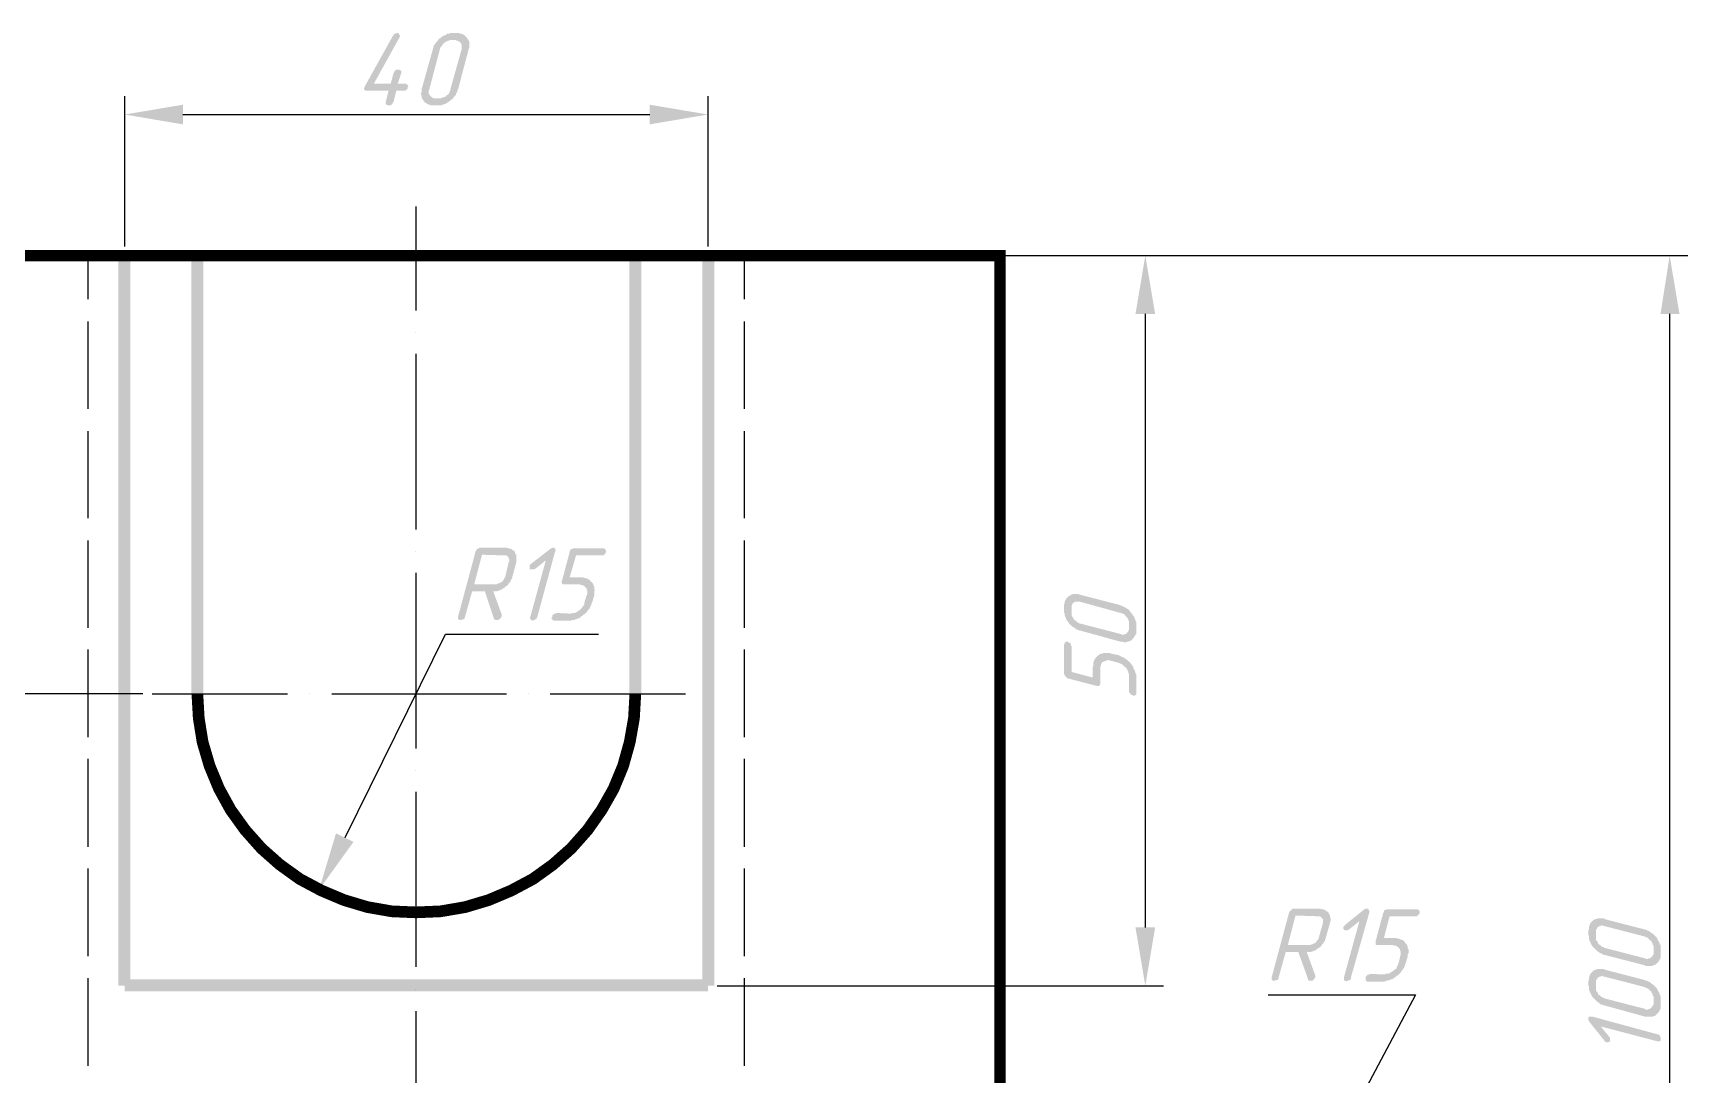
# Model space of a CAD drawing. Header units: millimetres. Extents: x -170 to 957, y 8 to 306.
# Drawn here: x -106.7 to 6.7, y 102.4 to 173.8 of the extents above; entities that cross this region are included whole.
import ezdxf

# ---------------------------------------------------------------- set-up
doc = ezdxf.new("R2010")
doc.units = ezdxf.units.MM

msp = doc.modelspace()

# ---------------------------------------------------------------- hatches: boundary and pattern name
at = {"transparency": 33554687}
for points in [[(-81.695, 170.291), (-81.166, 170.291), (-81.118, 170.291), (-81.07, 170.243), (-81.022, 170.195), (-80.974, 170.147), (-80.974, 170.099), (-81.022, 170.051), (-81.022, 169.955), (-81.07, 169.906), (-81.118, 169.858), (-81.166, 169.81), (-81.214, 169.81), (-81.311, 169.81), (-81.311, 169.81), (-81.791, 169.81), (-81.984, 169.041), (-82.032, 168.993), (-82.08, 168.896), (-82.128, 168.848), (-82.176, 168.8), (-82.272, 168.8), (-82.321, 168.8), (-82.369, 168.8), (-82.465, 168.848), (-82.465, 168.848), (-82.513, 168.896), (-82.513, 168.993), (-82.513, 169.041), (-82.321, 169.81), (-83.764, 169.81), (-83.86, 169.81), (-83.908, 169.81), (-83.956, 169.858), (-84.004, 169.906), (-84.004, 169.955), (-84.004, 170.003), (-83.956, 170.051), (-83.956, 170.099), (-82.032, 173.562), (-81.984, 173.61), (-81.936, 173.706), (-81.888, 173.706), (-81.84, 173.706), (-81.791, 173.754), (-81.743, 173.754), (-81.695, 173.754), (-81.599, 173.706), (-81.599, 173.658), (-81.551, 173.61), (-81.551, 173.562), (-81.551, 173.514), (-81.599, 173.418), (-83.331, 170.291), (-82.176, 170.291), (-81.984, 171.013), (-81.936, 171.109), (-81.888, 171.157), (-81.84, 171.205), (-81.791, 171.253), (-81.695, 171.253), (-81.647, 171.253), (-81.599, 171.253), (-81.551, 171.253), (-81.503, 171.205), (-81.455, 171.157), (-81.455, 171.109), (-81.455, 171.013)], [(-72.124, 133.785), (-72.172, 133.688), (-72.172, 133.64), (-72.268, 133.592), (-72.316, 133.544), (-72.364, 133.544), (-72.46, 133.496), (-72.508, 133.544), (-72.557, 133.544), (-72.605, 133.592), (-72.605, 133.64), (-72.653, 133.688), (-72.605, 133.785), (-71.547, 137.632), (-72.268, 137.055), (-72.364, 137.007), (-72.412, 137.007), (-72.46, 137.007), (-72.557, 137.007), (-72.605, 137.007), (-72.653, 137.055), (-72.653, 137.103), (-72.653, 137.2), (-72.653, 137.248), (-72.653, 137.296), (-72.605, 137.344), (-72.557, 137.392), (-71.258, 138.402), (-71.21, 138.45), (-71.162, 138.45), (-71.066, 138.498), (-71.017, 138.498), (-70.969, 138.498), (-70.921, 138.45), (-70.921, 138.402), (-70.873, 138.354), (-70.873, 138.306), (-70.921, 138.21), (-70.921, 138.21)], [(-69.478, 137.969), (-69.911, 136.478), (-69.142, 136.478), (-69.094, 136.478), (-68.997, 136.478), (-68.949, 136.43), (-68.901, 136.43), (-68.805, 136.43), (-68.757, 136.382), (-68.709, 136.382), (-68.661, 136.334), (-68.613, 136.334), (-68.564, 136.286), (-68.516, 136.238), (-68.468, 136.19), (-68.42, 136.141), (-68.372, 136.093), (-68.324, 136.045), (-68.324, 135.997), (-68.276, 135.949), (-68.276, 135.901), (-68.228, 135.805), (-68.228, 135.757), (-68.228, 135.709), (-68.228, 135.66), (-68.18, 135.564), (-68.228, 135.516), (-68.228, 135.42), (-68.228, 135.372), (-68.228, 135.276), (-68.228, 135.228), (-68.372, 134.747), (-68.42, 134.65), (-68.42, 134.602), (-68.468, 134.506), (-68.516, 134.458), (-68.516, 134.41), (-68.564, 134.314), (-68.613, 134.266), (-68.661, 134.217), (-68.709, 134.121), (-68.757, 134.073), (-68.805, 134.025), (-68.853, 133.977), (-68.949, 133.929), (-68.997, 133.881), (-69.045, 133.833), (-69.142, 133.785), (-69.19, 133.736), (-69.238, 133.688), (-69.334, 133.64), (-69.382, 133.64), (-69.478, 133.592), (-69.526, 133.592), (-69.623, 133.544), (-69.671, 133.544), (-69.767, 133.544), (-69.815, 133.496), (-69.911, 133.496), (-69.959, 133.496), (-70.969, 133.496), (-71.017, 133.496), (-71.066, 133.544), (-71.114, 133.592), (-71.162, 133.64), (-71.162, 133.688), (-71.114, 133.736), (-71.114, 133.833), (-71.066, 133.881), (-71.017, 133.929), (-70.969, 133.977), (-70.873, 133.977), (-70.825, 134.025), (-70.825, 134.025), (-69.815, 133.977), (-69.767, 134.025), (-69.671, 134.025), (-69.623, 134.025), (-69.526, 134.025), (-69.478, 134.073), (-69.382, 134.121), (-69.334, 134.169), (-69.286, 134.217), (-69.238, 134.217), (-69.19, 134.266), (-69.142, 134.314), (-69.094, 134.362), (-69.045, 134.41), (-68.997, 134.506), (-68.949, 134.554), (-68.901, 134.65), (-68.901, 134.698), (-68.901, 134.747), (-68.757, 135.228), (-68.709, 135.324), (-68.709, 135.372), (-68.709, 135.42), (-68.709, 135.516), (-68.709, 135.564), (-68.757, 135.612), (-68.757, 135.709), (-68.805, 135.757), (-68.805, 135.757), (-68.853, 135.805), (-68.901, 135.853), (-68.949, 135.901), (-68.997, 135.901), (-69.045, 135.949), (-69.142, 135.949), (-69.19, 135.949), (-69.238, 135.997), (-69.286, 135.997), (-70.296, 135.997), (-70.344, 135.997), (-70.392, 135.997), (-70.44, 136.045), (-70.44, 136.093), (-70.488, 136.141), (-70.44, 136.238), (-70.44, 136.238), (-69.911, 138.21), (-69.911, 138.258), (-69.863, 138.354), (-69.815, 138.402), (-69.767, 138.402), (-69.671, 138.45), (-69.623, 138.45), (-69.623, 138.45), (-67.602, 138.45), (-67.554, 138.45), (-67.506, 138.402), (-67.458, 138.354), (-67.458, 138.306), (-67.41, 138.258), (-67.458, 138.21), (-67.458, 138.113), (-67.506, 138.065), (-67.554, 138.017), (-67.602, 137.969), (-67.651, 137.969), (-67.747, 137.969), (-67.747, 137.969)], [(-35.521, 129.985), (-34.078, 129.6), (-34.078, 130.322), (-34.03, 130.418), (-34.03, 130.466), (-34.03, 130.562), (-34.03, 130.61), (-34.03, 130.658), (-33.982, 130.754), (-33.982, 130.802), (-33.934, 130.851), (-33.885, 130.899), (-33.885, 130.947), (-33.837, 130.995), (-33.789, 131.043), (-33.741, 131.091), (-33.693, 131.139), (-33.645, 131.139), (-33.597, 131.187), (-33.549, 131.235), (-33.453, 131.235), (-33.404, 131.235), (-33.356, 131.283), (-33.308, 131.283), (-33.212, 131.283), (-33.164, 131.283), (-33.116, 131.283), (-33.02, 131.283), (-32.972, 131.283), (-32.875, 131.283), (-32.827, 131.235), (-32.298, 131.139), (-32.25, 131.091), (-32.202, 131.091), (-32.106, 131.043), (-32.058, 130.995), (-31.962, 130.995), (-31.913, 130.947), (-31.865, 130.899), (-31.769, 130.851), (-31.721, 130.802), (-31.673, 130.754), (-31.625, 130.706), (-31.529, 130.658), (-31.481, 130.562), (-31.432, 130.514), (-31.384, 130.466), (-31.336, 130.37), (-31.288, 130.322), (-31.288, 130.225), (-31.24, 130.177), (-31.192, 130.129), (-31.192, 130.033), (-31.144, 129.985), (-31.144, 129.889), (-31.096, 129.841), (-31.096, 129.744), (-31.096, 129.696), (-31.096, 129.6), (-31.096, 129.552), (-31.096, 128.542), (-31.096, 128.494), (-31.096, 128.446), (-31.144, 128.398), (-31.192, 128.349), (-31.288, 128.349), (-31.336, 128.398), (-31.384, 128.398), (-31.481, 128.446), (-31.481, 128.494), (-31.529, 128.542), (-31.577, 128.59), (-31.577, 128.686), (-31.577, 128.686), (-31.577, 129.696), (-31.577, 129.744), (-31.577, 129.841), (-31.625, 129.889), (-31.625, 129.985), (-31.673, 130.033), (-31.673, 130.081), (-31.721, 130.177), (-31.769, 130.225), (-31.769, 130.273), (-31.865, 130.322), (-31.913, 130.37), (-31.962, 130.418), (-32.01, 130.466), (-32.058, 130.514), (-32.154, 130.562), (-32.202, 130.562), (-32.298, 130.61), (-32.298, 130.61), (-32.827, 130.754), (-32.875, 130.754), (-32.972, 130.802), (-33.02, 130.802), (-33.116, 130.754), (-33.164, 130.754), (-33.212, 130.754), (-33.26, 130.706), (-33.308, 130.706), (-33.356, 130.658), (-33.404, 130.658), (-33.453, 130.61), (-33.453, 130.562), (-33.501, 130.514), (-33.501, 130.418), (-33.549, 130.37), (-33.549, 130.322), (-33.549, 130.225), (-33.549, 130.225), (-33.549, 129.215), (-33.549, 129.167), (-33.597, 129.071), (-33.597, 129.071), (-33.645, 129.023), (-33.741, 129.023), (-33.789, 129.023), (-33.789, 129.023), (-35.809, 129.552), (-35.858, 129.6), (-35.906, 129.648), (-35.954, 129.696), (-36.002, 129.744), (-36.002, 129.792), (-36.05, 129.889), (-36.05, 129.889), (-36.05, 131.861), (-36.002, 131.909), (-36.002, 132.005), (-35.954, 132.005), (-35.906, 132.053), (-35.858, 132.053), (-35.809, 132.053), (-35.713, 132.005), (-35.665, 131.957), (-35.617, 131.957), (-35.569, 131.861), (-35.569, 131.813), (-35.521, 131.716), (-35.521, 131.716)], [(-16.378, 109.062), (-16.378, 108.966), (-16.426, 108.918), (-16.474, 108.87), (-16.57, 108.822), (-16.618, 108.822), (-16.666, 108.773), (-16.762, 108.822), (-16.811, 108.822), (-16.859, 108.87), (-16.859, 108.918), (-16.859, 108.966), (-16.859, 109.062), (-15.8, 112.91), (-16.522, 112.333), (-16.618, 112.285), (-16.666, 112.285), (-16.714, 112.285), (-16.762, 112.285), (-16.811, 112.285), (-16.859, 112.333), (-16.907, 112.381), (-16.907, 112.477), (-16.907, 112.525), (-16.859, 112.573), (-16.811, 112.621), (-16.762, 112.669), (-15.512, 113.679), (-15.464, 113.728), (-15.416, 113.728), (-15.319, 113.776), (-15.271, 113.776), (-15.223, 113.776), (-15.175, 113.728), (-15.175, 113.679), (-15.127, 113.631), (-15.127, 113.583), (-15.127, 113.487), (-15.127, 113.487)], [(-13.732, 113.247), (-14.117, 111.756), (-13.396, 111.756), (-13.299, 111.756), (-13.251, 111.756), (-13.203, 111.707), (-13.107, 111.707), (-13.059, 111.707), (-13.011, 111.659), (-12.963, 111.659), (-12.866, 111.611), (-12.818, 111.611), (-12.77, 111.563), (-12.722, 111.515), (-12.674, 111.467), (-12.674, 111.419), (-12.626, 111.371), (-12.578, 111.323), (-12.53, 111.275), (-12.53, 111.226), (-12.482, 111.178), (-12.482, 111.082), (-12.482, 111.034), (-12.434, 110.986), (-12.434, 110.938), (-12.434, 110.842), (-12.434, 110.794), (-12.434, 110.697), (-12.482, 110.649), (-12.482, 110.553), (-12.482, 110.505), (-12.626, 110.024), (-12.674, 109.928), (-12.674, 109.88), (-12.722, 109.783), (-12.722, 109.735), (-12.77, 109.687), (-12.818, 109.591), (-12.866, 109.543), (-12.915, 109.495), (-12.963, 109.399), (-13.011, 109.351), (-13.059, 109.303), (-13.107, 109.254), (-13.155, 109.206), (-13.251, 109.158), (-13.299, 109.11), (-13.347, 109.062), (-13.444, 109.014), (-13.492, 108.966), (-13.588, 108.918), (-13.636, 108.918), (-13.732, 108.87), (-13.78, 108.87), (-13.877, 108.822), (-13.925, 108.822), (-13.973, 108.822), (-14.069, 108.773), (-14.117, 108.773), (-14.213, 108.773), (-15.175, 108.773), (-15.271, 108.773), (-15.319, 108.822), (-15.368, 108.87), (-15.368, 108.918), (-15.368, 108.966), (-15.368, 109.014), (-15.368, 109.11), (-15.319, 109.158), (-15.271, 109.206), (-15.223, 109.254), (-15.127, 109.254), (-15.079, 109.303), (-15.079, 109.303), (-14.069, 109.254), (-14.021, 109.303), (-13.925, 109.303), (-13.877, 109.303), (-13.78, 109.303), (-13.732, 109.351), (-13.636, 109.399), (-13.588, 109.447), (-13.492, 109.495), (-13.492, 109.495), (-13.444, 109.543), (-13.396, 109.591), (-13.299, 109.639), (-13.251, 109.687), (-13.251, 109.783), (-13.203, 109.832), (-13.155, 109.928), (-13.155, 109.976), (-13.107, 110.024), (-13.011, 110.505), (-12.963, 110.601), (-12.963, 110.649), (-12.963, 110.697), (-12.963, 110.794), (-12.963, 110.842), (-13.011, 110.89), (-13.011, 110.986), (-13.059, 111.034), (-13.059, 111.034), (-13.107, 111.082), (-13.155, 111.13), (-13.203, 111.178), (-13.251, 111.178), (-13.299, 111.226), (-13.347, 111.226), (-13.444, 111.226), (-13.492, 111.275), (-13.54, 111.275), (-14.502, 111.275), (-14.598, 111.275), (-14.646, 111.275), (-14.694, 111.323), (-14.694, 111.371), (-14.694, 111.419), (-14.694, 111.515), (-14.694, 111.515), (-14.165, 113.487), (-14.117, 113.535), (-14.117, 113.631), (-14.069, 113.679), (-13.973, 113.679), (-13.925, 113.728), (-13.877, 113.728), (-13.828, 113.728), (-11.856, 113.728), (-11.808, 113.728), (-11.76, 113.679), (-11.712, 113.631), (-11.664, 113.583), (-11.664, 113.535), (-11.664, 113.487), (-11.712, 113.391), (-11.76, 113.343), (-11.808, 113.295), (-11.856, 113.247), (-11.905, 113.247), (-12.001, 113.247), (-12.001, 113.247)], [(4.593, 105.166), (4.689, 105.166), (4.738, 105.118), (4.786, 105.07), (4.834, 104.974), (4.834, 104.926), (4.834, 104.877), (4.834, 104.781), (4.834, 104.733), (4.786, 104.685), (4.738, 104.685), (4.689, 104.685), (4.593, 104.685), (0.745, 105.695), (1.323, 104.974), (1.371, 104.926), (1.371, 104.877), (1.371, 104.781), (1.371, 104.733), (1.371, 104.685), (1.323, 104.637), (1.274, 104.637), (1.178, 104.589), (1.13, 104.637), (1.082, 104.637), (0.986, 104.685), (0.986, 104.733), (-0.024, 105.984), (-0.072, 106.08), (-0.12, 106.128), (-0.12, 106.176), (-0.12, 106.224), (-0.12, 106.272), (-0.072, 106.369), (-0.072, 106.369), (-0.024, 106.369), (0.072, 106.369), (0.12, 106.369), (0.168, 106.369)]]:
    msp.add_hatch(color=7, dxfattribs=at).paths.add_polyline_path(points)
h = msp.add_hatch(color=7, dxfattribs=at)
h.paths.add_polyline_path([(-77.559, 169.906), (-77.607, 169.81), (-77.607, 169.762), (-77.655, 169.666), (-77.703, 169.618), (-77.703, 169.522), (-77.751, 169.474), (-77.799, 169.426), (-77.847, 169.377), (-77.896, 169.281), (-77.944, 169.233), (-78.04, 169.185), (-78.088, 169.137), (-78.088, 169.137), (-78.136, 169.089), (-78.232, 169.041), (-78.28, 168.993), (-78.376, 168.945), (-78.425, 168.896), (-78.521, 168.896), (-78.569, 168.848), (-78.617, 168.848), (-78.713, 168.8), (-78.761, 168.8), (-78.857, 168.8), (-78.906, 168.8), (-78.954, 168.8), (-79.242, 168.8), (-79.338, 168.8), (-79.387, 168.8), (-79.435, 168.8), (-79.531, 168.848), (-79.579, 168.848), (-79.627, 168.896), (-79.675, 168.896), (-79.723, 168.945), (-79.771, 168.993), (-79.819, 168.993), (-79.868, 169.041), (-79.916, 169.089), (-79.916, 169.137), (-79.964, 169.185), (-80.012, 169.233), (-80.012, 169.281), (-80.06, 169.329), (-80.06, 169.377), (-80.06, 169.474), (-80.108, 169.522), (-80.108, 169.57), (-80.108, 169.666), (-80.06, 169.714), (-80.06, 169.81), (-80.06, 169.858), (-80.06, 169.906), (-79.29, 172.648), (-79.29, 172.744), (-79.242, 172.792), (-79.242, 172.889), (-79.194, 172.937), (-79.146, 172.985), (-79.098, 173.081), (-79.05, 173.129), (-79.002, 173.177), (-78.954, 173.225), (-78.906, 173.321), (-78.857, 173.37), (-78.761, 173.418), (-78.761, 173.418), (-78.713, 173.466), (-78.665, 173.514), (-78.569, 173.562), (-78.521, 173.61), (-78.425, 173.61), (-78.376, 173.658), (-78.328, 173.706), (-78.232, 173.706), (-78.184, 173.706), (-78.088, 173.754), (-78.04, 173.754), (-77.944, 173.754), (-77.944, 173.754), (-77.607, 173.754), (-77.559, 173.754), (-77.511, 173.754), (-77.415, 173.706), (-77.366, 173.706), (-77.318, 173.706), (-77.222, 173.658), (-77.174, 173.658), (-77.126, 173.61), (-77.078, 173.562), (-77.03, 173.514), (-76.982, 173.466), (-76.934, 173.418), (-76.934, 173.418), (-76.934, 173.37), (-76.885, 173.321), (-76.837, 173.273), (-76.837, 173.225), (-76.789, 173.177), (-76.789, 173.081), (-76.789, 173.033), (-76.789, 172.985), (-76.789, 172.889), (-76.789, 172.84), (-76.789, 172.744), (-76.837, 172.696), (-76.837, 172.648)], flags=0)
h.paths.add_polyline_path([(-78.088, 169.906), (-77.318, 172.648), (-77.318, 172.744), (-77.318, 172.792), (-77.318, 172.889), (-77.318, 172.937), (-77.318, 172.985), (-77.366, 173.033), (-77.366, 173.081), (-77.415, 173.129), (-77.463, 173.177), (-77.511, 173.177), (-77.559, 173.225), (-77.655, 173.225), (-77.703, 173.273), (-77.751, 173.273), (-78.04, 173.273), (-78.136, 173.273), (-78.184, 173.225), (-78.28, 173.225), (-78.328, 173.177), (-78.425, 173.177), (-78.473, 173.129), (-78.521, 173.081), (-78.569, 173.033), (-78.617, 172.985), (-78.665, 172.889), (-78.713, 172.84), (-78.761, 172.792), (-78.809, 172.696), (-78.809, 172.648), (-79.531, 169.906), (-79.579, 169.81), (-79.579, 169.762), (-79.579, 169.666), (-79.579, 169.618), (-79.531, 169.57), (-79.531, 169.522), (-79.483, 169.474), (-79.435, 169.426), (-79.387, 169.377), (-79.338, 169.329), (-79.29, 169.329), (-79.242, 169.281), (-79.146, 169.281), (-79.098, 169.281), (-78.809, 169.281), (-78.761, 169.281), (-78.665, 169.329), (-78.617, 169.329), (-78.521, 169.377), (-78.473, 169.377), (-78.376, 169.426), (-78.376, 169.474), (-78.28, 169.522), (-78.232, 169.57), (-78.184, 169.618), (-78.136, 169.714), (-78.136, 169.762), (-78.088, 169.81), (-78.088, 169.906)], flags=0)
h = msp.add_hatch(color=7, dxfattribs=at)
h.paths.add_polyline_path([(-76.453, 135.997), (-74.962, 135.997), (-74.913, 135.997), (-74.817, 136.045), (-74.769, 136.045), (-74.673, 136.093), (-74.625, 136.141), (-74.577, 136.141), (-74.529, 136.19), (-74.481, 136.238), (-74.432, 136.334), (-74.384, 136.382), (-74.384, 136.43), (-74.336, 136.478), (-74.096, 137.488), (-74.048, 137.584), (-74.048, 137.632), (-74.048, 137.681), (-74.096, 137.777), (-74.096, 137.825), (-74.096, 137.825), (-74.144, 137.873), (-74.192, 137.921), (-74.24, 137.969), (-74.336, 137.969), (-74.384, 137.969), (-74.432, 137.969), (-75.923, 138.017)], flags=0)
h.paths.add_polyline_path([(-75.154, 135.516), (-74.577, 133.929), (-74.577, 133.833), (-74.577, 133.785), (-74.625, 133.688), (-74.673, 133.64), (-74.721, 133.592), (-74.817, 133.544), (-74.865, 133.544), (-74.913, 133.544), (-75.01, 133.544), (-75.01, 133.544), (-75.058, 133.592), (-75.106, 133.64), (-75.731, 135.516), (-76.597, 135.516), (-77.078, 133.785), (-77.078, 133.736), (-77.126, 133.64), (-77.174, 133.592), (-77.27, 133.592), (-77.318, 133.544), (-77.366, 133.544), (-77.463, 133.544), (-77.511, 133.592), (-77.559, 133.592), (-77.559, 133.64), (-77.559, 133.736), (-77.559, 133.785), (-76.356, 138.258), (-76.308, 138.306), (-76.308, 138.354), (-76.26, 138.402), (-76.164, 138.45), (-76.116, 138.498), (-76.068, 138.498), (-76.02, 138.498), (-74.288, 138.498), (-74.24, 138.498), (-74.144, 138.45), (-74.096, 138.45), (-74.048, 138.45), (-73.951, 138.402), (-73.903, 138.402), (-73.855, 138.354), (-73.807, 138.306), (-73.759, 138.306), (-73.711, 138.258), (-73.663, 138.21), (-73.663, 138.21), (-73.663, 138.113), (-73.615, 138.065), (-73.567, 138.017), (-73.567, 137.969), (-73.567, 137.921), (-73.567, 137.825), (-73.567, 137.777), (-73.567, 137.729), (-73.567, 137.632), (-73.567, 137.584), (-73.567, 137.488), (-73.567, 137.488), (-73.855, 136.478), (-73.855, 136.43), (-73.903, 136.334), (-73.951, 136.286), (-73.951, 136.238), (-74, 136.141), (-74.048, 136.093), (-74.096, 136.045), (-74.144, 135.949), (-74.192, 135.901), (-74.288, 135.853), (-74.336, 135.805), (-74.336, 135.805), (-74.384, 135.757), (-74.481, 135.709), (-74.529, 135.66), (-74.625, 135.612), (-74.673, 135.612), (-74.721, 135.564), (-74.817, 135.564), (-74.865, 135.516), (-74.962, 135.516), (-75.01, 135.516), (-75.106, 135.516), (-75.106, 135.516)], flags=0)
h = msp.add_hatch(color=7, dxfattribs=at)
h.paths.add_polyline_path([(-32.154, 134.554), (-32.106, 134.506), (-32.01, 134.506), (-31.962, 134.458), (-31.913, 134.41), (-31.817, 134.41), (-31.769, 134.362), (-31.721, 134.314), (-31.625, 134.266), (-31.577, 134.217), (-31.529, 134.169), (-31.481, 134.073), (-31.432, 134.025), (-31.432, 134.025), (-31.384, 133.977), (-31.336, 133.881), (-31.288, 133.833), (-31.24, 133.736), (-31.192, 133.688), (-31.192, 133.64), (-31.144, 133.544), (-31.144, 133.496), (-31.096, 133.4), (-31.096, 133.352), (-31.096, 133.256), (-31.096, 133.207), (-31.096, 133.159), (-31.096, 132.871), (-31.096, 132.775), (-31.096, 132.726), (-31.096, 132.678), (-31.096, 132.582), (-31.144, 132.534), (-31.144, 132.486), (-31.192, 132.438), (-31.24, 132.39), (-31.24, 132.342), (-31.288, 132.294), (-31.336, 132.245), (-31.384, 132.197), (-31.384, 132.197), (-31.432, 132.149), (-31.481, 132.101), (-31.577, 132.101), (-31.625, 132.053), (-31.673, 132.053), (-31.721, 132.053), (-31.817, 132.005), (-31.865, 132.005), (-31.913, 132.005), (-32.01, 132.053), (-32.058, 132.053), (-32.154, 132.053), (-32.154, 132.053), (-34.944, 132.823), (-34.992, 132.823), (-35.088, 132.871), (-35.136, 132.871), (-35.232, 132.919), (-35.28, 132.967), (-35.328, 133.015), (-35.425, 133.063), (-35.473, 133.111), (-35.521, 133.159), (-35.569, 133.207), (-35.665, 133.256), (-35.713, 133.352), (-35.713, 133.352), (-35.761, 133.4), (-35.809, 133.448), (-35.858, 133.544), (-35.906, 133.592), (-35.906, 133.688), (-35.954, 133.736), (-35.954, 133.785), (-36.002, 133.881), (-36.002, 133.929), (-36.002, 134.025), (-36.05, 134.073), (-36.05, 134.169), (-36.05, 134.169), (-36.05, 134.506), (-36.05, 134.554), (-36.05, 134.602), (-36.002, 134.698), (-36.002, 134.747), (-36.002, 134.795), (-35.954, 134.891), (-35.906, 134.939), (-35.906, 134.987), (-35.858, 135.035), (-35.809, 135.083), (-35.761, 135.131), (-35.713, 135.179), (-35.713, 135.179), (-35.665, 135.179), (-35.617, 135.228), (-35.569, 135.276), (-35.521, 135.276), (-35.425, 135.324), (-35.377, 135.324), (-35.328, 135.324), (-35.232, 135.324), (-35.184, 135.324), (-35.136, 135.324), (-35.04, 135.324), (-34.992, 135.276), (-34.944, 135.276)], flags=0)
h.paths.add_polyline_path([(-32.154, 134.025), (-34.944, 134.795), (-35.04, 134.795), (-35.088, 134.795), (-35.136, 134.795), (-35.232, 134.795), (-35.28, 134.795), (-35.328, 134.747), (-35.377, 134.747), (-35.425, 134.698), (-35.473, 134.65), (-35.473, 134.602), (-35.521, 134.554), (-35.521, 134.458), (-35.521, 134.41), (-35.521, 134.362), (-35.521, 134.073), (-35.521, 133.977), (-35.521, 133.929), (-35.521, 133.833), (-35.473, 133.785), (-35.425, 133.688), (-35.377, 133.64), (-35.377, 133.592), (-35.328, 133.544), (-35.232, 133.496), (-35.184, 133.448), (-35.136, 133.4), (-35.088, 133.352), (-34.992, 133.304), (-34.944, 133.304), (-32.154, 132.582), (-32.106, 132.534), (-32.01, 132.534), (-31.962, 132.534), (-31.913, 132.534), (-31.865, 132.582), (-31.769, 132.582), (-31.769, 132.63), (-31.721, 132.678), (-31.673, 132.726), (-31.625, 132.775), (-31.625, 132.823), (-31.577, 132.871), (-31.577, 132.967), (-31.577, 133.015), (-31.577, 133.304), (-31.577, 133.352), (-31.577, 133.448), (-31.625, 133.496), (-31.625, 133.592), (-31.673, 133.64), (-31.721, 133.736), (-31.769, 133.736), (-31.817, 133.833), (-31.865, 133.881), (-31.913, 133.929), (-31.962, 133.977), (-32.058, 133.977), (-32.106, 134.025), (-32.154, 134.025)], flags=0)
h = msp.add_hatch(color=7, dxfattribs=at)
h.paths.add_polyline_path([(-20.707, 111.275), (-19.215, 111.275), (-19.167, 111.275), (-19.071, 111.323), (-19.023, 111.323), (-18.927, 111.371), (-18.879, 111.419), (-18.831, 111.419), (-18.783, 111.467), (-18.734, 111.515), (-18.686, 111.611), (-18.638, 111.659), (-18.59, 111.707), (-18.59, 111.756), (-18.302, 112.766), (-18.302, 112.862), (-18.302, 112.91), (-18.302, 112.958), (-18.302, 113.054), (-18.35, 113.102), (-18.35, 113.102), (-18.398, 113.15), (-18.446, 113.198), (-18.494, 113.247), (-18.542, 113.247), (-18.638, 113.247), (-18.686, 113.247), (-20.177, 113.295)], flags=0)
h.paths.add_polyline_path([(-19.408, 110.794), (-18.831, 109.206), (-18.831, 109.11), (-18.831, 109.062), (-18.879, 108.966), (-18.927, 108.918), (-18.975, 108.87), (-19.023, 108.822), (-19.119, 108.822), (-19.167, 108.822), (-19.215, 108.822), (-19.264, 108.822), (-19.312, 108.87), (-19.312, 108.918), (-19.985, 110.794), (-20.851, 110.794), (-21.332, 109.062), (-21.332, 109.014), (-21.38, 108.918), (-21.428, 108.87), (-21.524, 108.87), (-21.572, 108.822), (-21.62, 108.822), (-21.717, 108.822), (-21.765, 108.87), (-21.765, 108.87), (-21.813, 108.918), (-21.813, 109.014), (-21.813, 109.062), (-20.61, 113.535), (-20.562, 113.583), (-20.514, 113.631), (-20.466, 113.679), (-20.418, 113.728), (-20.37, 113.776), (-20.274, 113.776), (-20.274, 113.776), (-18.542, 113.776), (-18.494, 113.776), (-18.398, 113.728), (-18.35, 113.728), (-18.253, 113.728), (-18.205, 113.679), (-18.157, 113.679), (-18.109, 113.631), (-18.061, 113.583), (-18.013, 113.583), (-17.965, 113.535), (-17.917, 113.487), (-17.917, 113.487), (-17.869, 113.391), (-17.869, 113.343), (-17.821, 113.295), (-17.821, 113.247), (-17.821, 113.198), (-17.773, 113.102), (-17.773, 113.054), (-17.773, 113.006), (-17.773, 112.91), (-17.821, 112.862), (-17.821, 112.766), (-17.821, 112.766), (-18.109, 111.756), (-18.109, 111.707), (-18.157, 111.611), (-18.157, 111.563), (-18.205, 111.515), (-18.253, 111.419), (-18.302, 111.371), (-18.35, 111.323), (-18.398, 111.226), (-18.446, 111.178), (-18.494, 111.13), (-18.59, 111.082), (-18.59, 111.082), (-18.638, 111.034), (-18.734, 110.986), (-18.783, 110.938), (-18.831, 110.89), (-18.927, 110.89), (-18.975, 110.842), (-19.071, 110.842), (-19.119, 110.794), (-19.215, 110.794), (-19.264, 110.794), (-19.36, 110.794), (-19.36, 110.794)], flags=0)
h = msp.add_hatch(color=7, dxfattribs=at)
h.paths.add_polyline_path([(3.776, 112.333), (3.824, 112.333), (3.92, 112.285), (3.968, 112.237), (4.016, 112.237), (4.112, 112.188), (4.16, 112.14), (4.208, 112.092), (4.305, 112.044), (4.353, 111.996), (4.401, 111.948), (4.449, 111.9), (4.545, 111.804), (4.545, 111.804), (4.593, 111.756), (4.641, 111.659), (4.641, 111.611), (4.689, 111.563), (4.738, 111.467), (4.786, 111.419), (4.786, 111.323), (4.834, 111.275), (4.834, 111.178), (4.834, 111.13), (4.834, 111.034), (4.834, 110.986), (4.834, 110.938), (4.834, 110.649), (4.834, 110.601), (4.834, 110.505), (4.834, 110.457), (4.834, 110.361), (4.786, 110.313), (4.786, 110.264), (4.738, 110.216), (4.738, 110.168), (4.689, 110.12), (4.641, 110.072), (4.593, 110.024), (4.545, 109.976), (4.545, 109.976), (4.497, 109.928), (4.449, 109.928), (4.353, 109.88), (4.305, 109.88), (4.257, 109.832), (4.208, 109.832), (4.112, 109.832), (4.064, 109.832), (4.016, 109.832), (3.92, 109.832), (3.872, 109.832), (3.776, 109.832), (3.776, 109.88), (0.986, 110.601), (0.938, 110.601), (0.842, 110.649), (0.793, 110.697), (0.697, 110.697), (0.649, 110.745), (0.601, 110.794), (0.505, 110.842), (0.457, 110.89), (0.409, 110.938), (0.361, 110.986), (0.312, 111.034), (0.216, 111.13), (0.216, 111.13), (0.168, 111.178), (0.12, 111.275), (0.072, 111.323), (0.072, 111.371), (0.024, 111.467), (-0.024, 111.515), (-0.024, 111.611), (-0.072, 111.659), (-0.072, 111.756), (-0.072, 111.804), (-0.072, 111.9), (-0.12, 111.948), (-0.12, 111.996), (-0.12, 112.285), (-0.072, 112.333), (-0.072, 112.429), (-0.072, 112.477), (-0.072, 112.525), (-0.024, 112.621), (-0.024, 112.669), (0.024, 112.717), (0.024, 112.766), (0.072, 112.814), (0.12, 112.862), (0.168, 112.91), (0.216, 112.958), (0.216, 112.958), (0.264, 113.006), (0.312, 113.006), (0.361, 113.054), (0.457, 113.054), (0.505, 113.102), (0.553, 113.102), (0.601, 113.102), (0.697, 113.102), (0.745, 113.102), (0.842, 113.102), (0.89, 113.102), (0.986, 113.102), (0.986, 113.054)], flags=0)
h.paths.add_polyline_path([(3.776, 111.852), (0.986, 112.573), (0.938, 112.573), (0.842, 112.621), (0.793, 112.621), (0.697, 112.573), (0.649, 112.573), (0.601, 112.525), (0.553, 112.525), (0.505, 112.477), (0.505, 112.429), (0.457, 112.381), (0.409, 112.333), (0.409, 112.285), (0.409, 112.188), (0.409, 112.14), (0.409, 111.852), (0.409, 111.756), (0.409, 111.707), (0.409, 111.611), (0.457, 111.563), (0.505, 111.515), (0.553, 111.419), (0.553, 111.371), (0.601, 111.323), (0.697, 111.275), (0.745, 111.226), (0.793, 111.178), (0.89, 111.13), (0.938, 111.13), (0.986, 111.082), (3.776, 110.361), (3.824, 110.313), (3.92, 110.313), (3.968, 110.313), (4.016, 110.361), (4.112, 110.361), (4.16, 110.409), (4.16, 110.409), (4.208, 110.457), (4.257, 110.505), (4.305, 110.553), (4.305, 110.601), (4.353, 110.649), (4.353, 110.745), (4.353, 110.794), (4.353, 111.082), (4.353, 111.178), (4.353, 111.226), (4.305, 111.275), (4.305, 111.371), (4.257, 111.419), (4.208, 111.515), (4.208, 111.563), (4.112, 111.611), (4.064, 111.659), (4.016, 111.707), (3.968, 111.756), (3.872, 111.804), (3.824, 111.804), (3.776, 111.852)], flags=0)
h = msp.add_hatch(color=7, dxfattribs=at)
h.paths.add_polyline_path([(3.776, 108.87), (3.824, 108.822), (3.92, 108.822), (3.968, 108.773), (4.016, 108.773), (4.112, 108.725), (4.16, 108.677), (4.208, 108.629), (4.305, 108.581), (4.353, 108.533), (4.401, 108.485), (4.449, 108.437), (4.545, 108.341), (4.545, 108.341), (4.593, 108.292), (4.641, 108.196), (4.641, 108.148), (4.689, 108.1), (4.738, 108.004), (4.786, 107.956), (4.786, 107.86), (4.834, 107.811), (4.834, 107.715), (4.834, 107.667), (4.834, 107.571), (4.834, 107.523), (4.834, 107.475), (4.834, 107.186), (4.834, 107.138), (4.834, 107.042), (4.834, 106.994), (4.834, 106.898), (4.786, 106.849), (4.786, 106.801), (4.738, 106.753), (4.738, 106.705), (4.689, 106.657), (4.641, 106.609), (4.593, 106.561), (4.545, 106.513), (4.545, 106.513), (4.497, 106.465), (4.449, 106.417), (4.353, 106.417), (4.305, 106.369), (4.257, 106.369), (4.208, 106.369), (4.112, 106.369), (4.064, 106.369), (4.016, 106.369), (3.92, 106.369), (3.872, 106.369), (3.776, 106.369), (3.776, 106.369), (0.986, 107.138), (0.938, 107.138), (0.842, 107.186), (0.793, 107.186), (0.697, 107.234), (0.649, 107.282), (0.601, 107.33), (0.505, 107.379), (0.457, 107.427), (0.409, 107.475), (0.361, 107.523), (0.312, 107.571), (0.216, 107.667), (0.216, 107.667), (0.168, 107.715), (0.12, 107.811), (0.072, 107.86), (0.072, 107.908), (0.024, 108.004), (-0.024, 108.052), (-0.024, 108.148), (-0.072, 108.196), (-0.072, 108.292), (-0.072, 108.341), (-0.072, 108.437), (-0.12, 108.485), (-0.12, 108.533), (-0.12, 108.822), (-0.072, 108.87), (-0.072, 108.966), (-0.072, 109.014), (-0.072, 109.062), (-0.024, 109.158), (-0.024, 109.206), (0.024, 109.254), (0.024, 109.303), (0.072, 109.351), (0.12, 109.399), (0.168, 109.447), (0.216, 109.495), (0.216, 109.495), (0.264, 109.543), (0.312, 109.543), (0.361, 109.591), (0.457, 109.591), (0.505, 109.639), (0.553, 109.639), (0.601, 109.639), (0.697, 109.639), (0.745, 109.639), (0.842, 109.639), (0.89, 109.639), (0.986, 109.639), (0.986, 109.591)], flags=0)
h.paths.add_polyline_path([(3.776, 108.389), (0.986, 109.11), (0.938, 109.11), (0.842, 109.158), (0.793, 109.158), (0.697, 109.11), (0.649, 109.11), (0.601, 109.062), (0.553, 109.062), (0.505, 109.014), (0.505, 108.966), (0.457, 108.918), (0.409, 108.87), (0.409, 108.822), (0.409, 108.725), (0.409, 108.677), (0.409, 108.389), (0.409, 108.292), (0.409, 108.244), (0.409, 108.148), (0.457, 108.1), (0.505, 108.052), (0.553, 107.956), (0.553, 107.908), (0.601, 107.86), (0.697, 107.811), (0.745, 107.763), (0.793, 107.715), (0.89, 107.667), (0.938, 107.667), (0.986, 107.619), (3.776, 106.898), (3.824, 106.849), (3.92, 106.849), (3.968, 106.849), (4.016, 106.898), (4.112, 106.898), (4.16, 106.946), (4.16, 106.946), (4.208, 106.994), (4.257, 107.042), (4.305, 107.09), (4.305, 107.138), (4.353, 107.186), (4.353, 107.282), (4.353, 107.33), (4.353, 107.619), (4.353, 107.667), (4.353, 107.763), (4.305, 107.811), (4.305, 107.908), (4.257, 107.956), (4.208, 108.052), (4.208, 108.1), (4.112, 108.148), (4.064, 108.196), (4.016, 108.244), (3.968, 108.292), (3.872, 108.341), (3.824, 108.341), (3.776, 108.389)], flags=0)

# ---------------------------------------------------------------- linework, layer by layer
at = {"color": 7, "lineweight": 25, "transparency": 33554687}
for points in [[(-100.406, 159.132), (-100.406, 169.426)], [(-60.436, 159.132), (-60.436, 169.426)], [(-96.413, 168.175), (-64.428, 168.175)], [(-80.445, 161.874), (-80.445, 154.755)], [(-102.907, 155.525), (-102.907, 158.507)], [(-94.153, 158.507), (-76.164, 158.507)], [(-59.811, 158.507), (-29.22, 158.507)], [(-57.935, 155.525), (-57.935, 158.507)], [(-39.802, 158.507), (6.71, 158.507)], [(-30.47, 154.515), (-30.47, 112.477)], [(5.459, 154.515), (5.459, 62.503)], [(-102.907, 148.022), (-102.907, 153.986)], [(-80.445, 153.264), (-80.445, 153.264)], [(-57.935, 148.022), (-57.935, 153.986)], [(-80.445, 151.773), (-80.445, 139.749)], [(-102.907, 140.518), (-102.907, 146.483)], [(-57.935, 140.518), (-57.935, 146.483)], [(-102.907, 133.015), (-102.907, 138.979)], [(-57.935, 133.015), (-57.935, 138.979)], [(-80.445, 138.258), (-80.445, 138.258)], [(-80.445, 136.767), (-80.445, 124.742)], [(-85.303, 118.634), (-78.425, 132.582), (-67.939, 132.582)], [(-102.907, 125.512), (-102.907, 131.524)], [(-57.935, 125.512), (-57.935, 131.524)], [(-99.155, 128.494), (-132.872, 128.494)], [(-98.53, 128.494), (-89.247, 128.494)], [(-87.756, 128.494), (-87.756, 128.494)], [(-86.217, 128.494), (-74.24, 128.494)], [(-72.749, 128.494), (-72.749, 128.494)], [(-71.258, 128.494), (-61.975, 128.494)], [(-102.907, 118.008), (-102.907, 124.021)], [(-57.935, 118.008), (-57.935, 124.021)], [(-80.445, 123.251), (-80.445, 123.251)], [(-80.445, 121.76), (-80.445, 109.783)], [(-102.907, 110.505), (-102.907, 116.517)], [(-57.935, 110.505), (-57.935, 116.517)], [(-102.907, 103.002), (-102.907, 109.014)], [(-57.935, 103.002), (-57.935, 109.014)], [(-80.445, 108.244), (-80.445, 108.244)], [(-59.811, 108.485), (-29.22, 108.485)], [(-22.053, 107.86), (-11.953, 107.86), (-16.089, 100.068)], [(-80.445, 106.753), (-80.445, 94.777)]]:
    msp.add_lwpolyline(points, dxfattribs=at)
at = {"color": 7, "lineweight": 0, "transparency": 33554687}
msp.add_lwpolyline([(-120.439, 68.515, 0.818, 0.818, 0), (-120.439, 158.507, 0.77, 0.77, 0), (-80.445, 158.507, 0.77, 0.77, 0), (-60.436, 158.507, 0, 0, 0)], format="xyseb", dxfattribs=at)
for points, const_width in [([(-80.445, 158.507), (-40.427, 158.507), (-40.427, 68.515)], 0.77), ([(-95.427, 128.494), (-95.331, 126.81), (-95.067, 125.175), (-94.586, 123.54), (-93.936, 121.976), (-93.143, 120.533), (-92.157, 119.163), (-91.026, 117.888), (-89.776, 116.782), (-88.405, 115.796), (-86.914, 115.002), (-85.375, 114.353), (-83.764, 113.872), (-82.104, 113.583), (-80.445, 113.511), (-78.761, 113.583), (-77.078, 113.872), (-75.467, 114.353), (-73.927, 115.002), (-72.436, 115.796), (-71.066, 116.782), (-69.815, 117.888), (-68.685, 119.163), (-67.723, 120.533), (-66.905, 121.976), (-66.256, 123.54), (-65.799, 125.175), (-65.51, 126.81), (-65.414, 128.494)], 0.8)]:
    msp.add_lwpolyline(points, dxfattribs=dict(at, const_width=const_width))
at = {"color": 7, "transparency": 33554687}
for points in [[(-96.413, 168.848), (-96.413, 167.502), (-100.406, 168.175)], [(-64.428, 168.848), (-64.428, 167.502), (-60.436, 168.175)], [(-100.406, 158.892), (-100.406, 158.122), (-60.436, 158.892)], [(-100.406, 158.122), (-60.436, 158.892), (-60.436, 158.122)], [(-100.838, 108.485), (-100.021, 108.485), (-100.838, 158.507)], [(-100.021, 108.485), (-100.838, 158.507), (-100.021, 158.507)], [(-95.836, 128.494), (-95.019, 128.494), (-95.836, 158.507)], [(-95.019, 128.494), (-95.836, 158.507), (-95.019, 158.507)], [(-65.823, 128.494), (-65.005, 128.494), (-65.823, 158.507)], [(-65.005, 128.494), (-65.823, 158.507), (-65.005, 158.507)], [(-60.003, 158.507), (-60.821, 158.507), (-60.003, 108.485)], [(-60.821, 158.507), (-60.003, 108.485), (-60.821, 108.485)], [(-31.144, 154.515), (-29.797, 154.515), (-30.47, 158.507)], [(4.834, 154.515), (6.132, 154.515), (5.459, 158.507)], [(-85.928, 118.922), (-84.725, 118.345), (-87.082, 115.074)], [(-31.144, 112.477), (-29.797, 112.477), (-30.47, 108.485)], [(-60.436, 108.1), (-60.436, 108.918), (-100.406, 108.1)], [(-60.436, 108.918), (-100.406, 108.1), (-100.406, 108.918)]]:
    msp.add_solid(points, dxfattribs=at)

doc.saveas('drawing.dxf')
